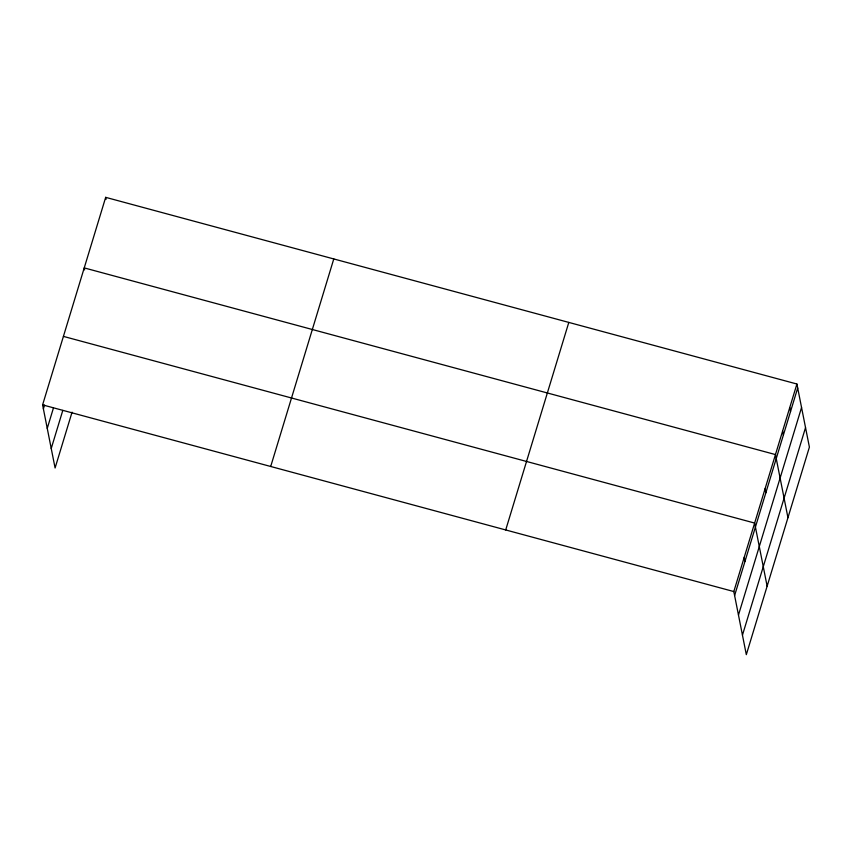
<?xml version="1.0" encoding="UTF-8"?>
<svg xmlns="http://www.w3.org/2000/svg" width="852" height="852" viewBox="0 0 852 852"><rect width="100%" height="100%" fill="white"/><g stroke="black" fill="none" stroke-linecap="round" stroke-linejoin="round"><path stroke-width="1.28" d="M72.058 412.187L55.092 467.982L42.6 404.881L105.68 197.345L796.908 384.018L809.4 447.119L746.32 654.655L733.817 591.554L796.908 384.018M43.388 408.853L44.549 405.051M47.254 428.364L53.42 408.076M51.237 448.471L62.792 410.419M270.702 466.481L333.782 258.944M505.715 529.944L568.806 322.407M734.605 595.527L797.696 387.99M738.471 615.038L801.551 407.501M742.454 635.145L805.534 427.608M63.421 336.391L754.638 523.064L767.13 586.176M42.6 404.881L733.817 591.554M789.751 407.533L790.539 411.516M782.605 431.059L783.393 435.031M787.951 517.686L775.458 454.574L84.231 267.901L84.625 269.892M765.043 488.824L765.831 492.797M744.233 557.304L745.021 561.287M105.68 197.345L106.074 199.325"/></g></svg>
